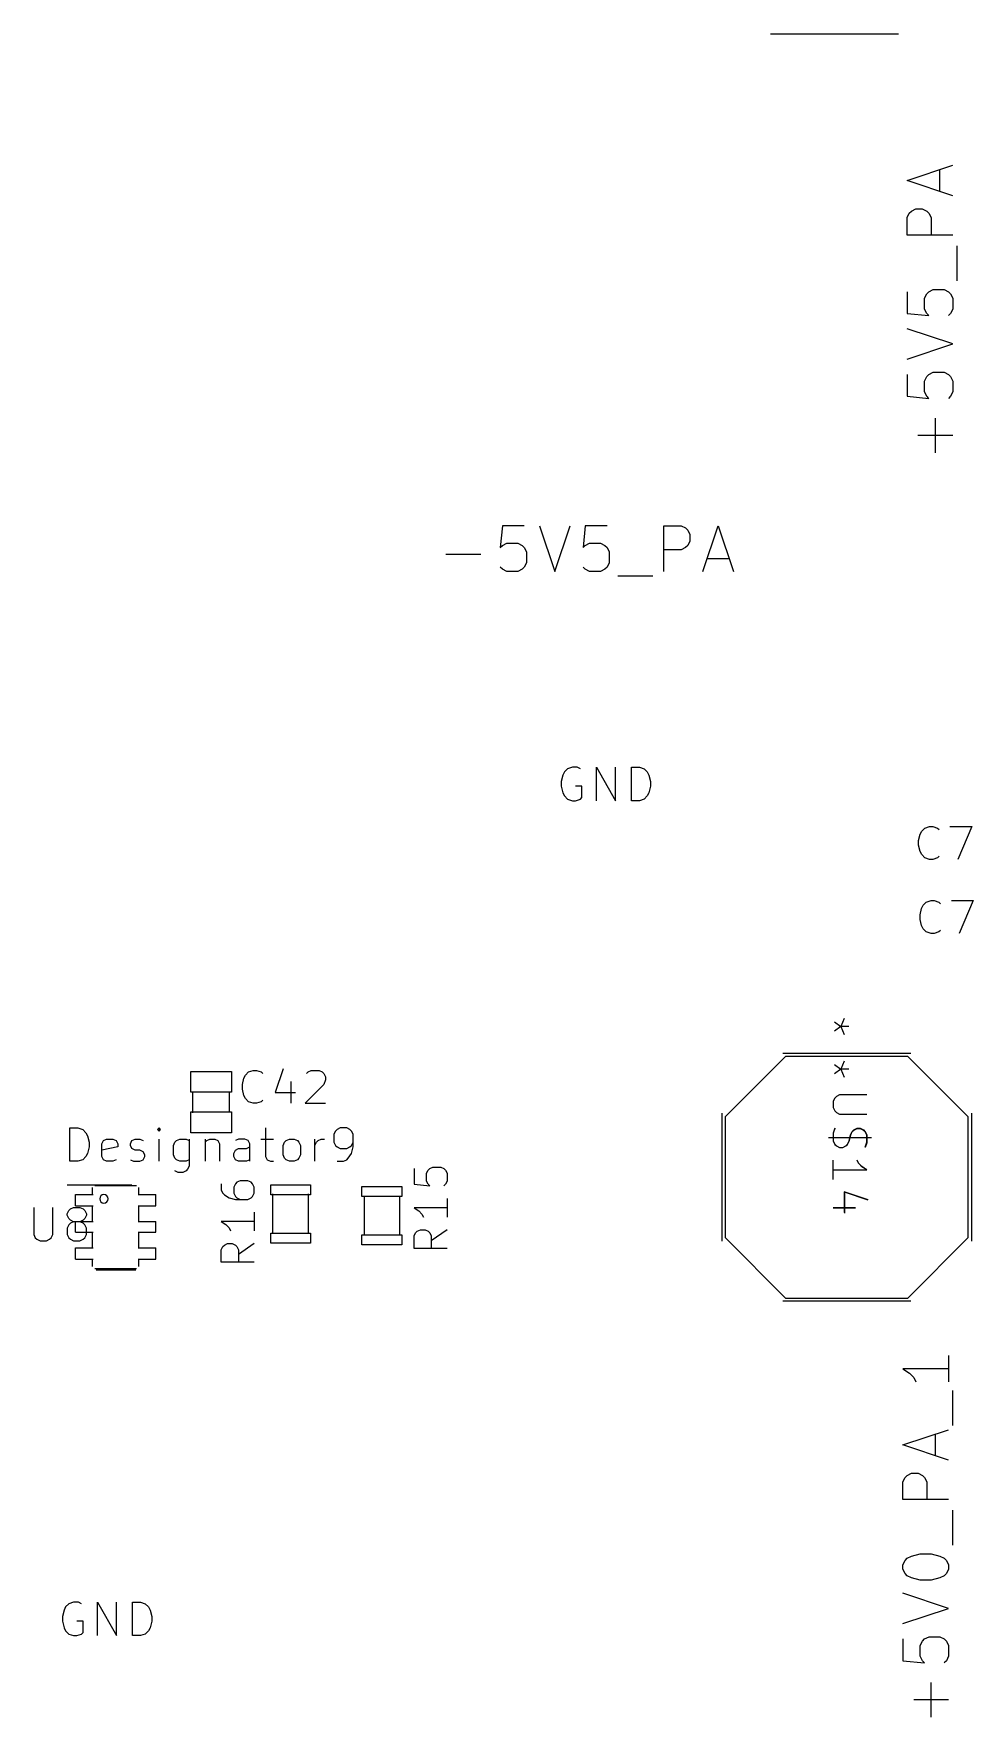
# Model space of a CAD drawing. Header units: millimetres. Extents: x 0 to 280, y -704 to 300.
# Drawn here: x 69.1 to 102.7, y 163.2 to 223.4 of the extents above; entities that cross this region are included whole.
import ezdxf

# ---------------------------------------------------------------- set-up
doc = ezdxf.new("R2010")
doc.units = ezdxf.units.MM
doc.layers.add('F.Fab', color=9, linetype='CONTINUOUS', true_color=0xafafaf)
doc.layers.add('F.Silkscreen', color=41, linetype='CONTINUOUS', true_color=0xf2eda1)

msp = doc.modelspace()

# ---------------------------------------------------------------- linework, layer by layer
at = {"layer": 'F.Fab', "linetype": 'CONTINUOUS'}
for p, q in [((100.306657, 218.169712), (101.942417, 218.714965)), ((101.475057, 217.780245), (101.475057, 218.559178)), ((101.942417, 217.624458), (100.306657, 218.169712)), ((100.306657, 216.845525), (100.38455, 217.001312)), ((100.306657, 216.222378), (100.306657, 216.845525)), ((100.38455, 217.001312), (100.462444, 217.079205)), ((100.462444, 217.079205), (100.61823, 217.157098)), ((100.61823, 217.157098), (100.85191, 217.157098)), ((100.85191, 217.157098), (101.007697, 217.079205)), ((101.007697, 217.079205), (101.08559, 217.001312)), ((101.08559, 217.001312), (101.163484, 216.845525)), ((101.163484, 216.845525), (101.163484, 216.222378)), ((101.942417, 216.222378), (100.306657, 216.222378)), ((102.098204, 214.586619), (102.098204, 215.832912)), ((101.08559, 214.197152), (101.241377, 214.275045)), ((101.241377, 214.275045), (101.630844, 214.275045)), ((101.630844, 214.275045), (101.78663, 214.197152)), ((100.306657, 214.197152), (100.306657, 213.418218)), ((100.929804, 213.963472), (101.007697, 214.119258)), ((100.929804, 213.574005), (100.929804, 213.963472)), ((101.007697, 214.119258), (101.08559, 214.197152)), ((101.78663, 214.197152), (101.864524, 214.119258)), ((101.864524, 214.119258), (101.942417, 213.963472)), ((101.942417, 213.963472), (101.942417, 213.574005)), ((100.306657, 213.418218), (101.08559, 213.340325)), ((101.007697, 213.418218), (100.929804, 213.574005)), ((101.08559, 213.340325), (101.007697, 213.418218)), ((101.864524, 213.418218), (101.78663, 213.340325)), ((101.942417, 213.574005), (101.864524, 213.418218)), ((101.942417, 212.327712), (100.306657, 212.872965)), ((100.306657, 211.782458), (101.942417, 212.327712)), ((101.08559, 211.237205), (101.241377, 211.315098)), ((101.241377, 211.315098), (101.630844, 211.315098)), ((101.630844, 211.315098), (101.78663, 211.237205)), ((100.306657, 211.237205), (100.306657, 210.458271)), ((100.929804, 211.003525), (101.007697, 211.159311)), ((100.929804, 210.614058), (100.929804, 211.003525)), ((101.007697, 211.159311), (101.08559, 211.237205)), ((101.78663, 211.237205), (101.864524, 211.159311)), ((101.864524, 211.159311), (101.942417, 211.003525)), ((101.942417, 211.003525), (101.942417, 210.614058)), ((100.306657, 210.458271), (101.08559, 210.380378)), ((101.007697, 210.458271), (100.929804, 210.614058)), ((101.08559, 210.380378), (101.007697, 210.458271)), ((101.864524, 210.458271), (101.78663, 210.380378)), ((101.942417, 210.614058), (101.864524, 210.458271)), ((101.31927, 208.433044), (101.31927, 209.679338)), ((101.942417, 209.056191), (100.696124, 209.056191)), ((85.843941, 205.829503), (85.766048, 205.05057)), ((86.622875, 205.829503), (85.843941, 205.829503)), ((87.168128, 205.829503), (87.713382, 204.193743)), ((87.713382, 204.193743), (88.258635, 205.829503)), ((88.803888, 205.829503), (88.725995, 205.05057)), ((89.582822, 205.829503), (88.803888, 205.829503)), ((91.608048, 204.193743), (91.608048, 205.829503)), ((91.608048, 205.829503), (92.231195, 205.829503)), ((92.231195, 205.829503), (92.386982, 205.75161)), ((92.386982, 205.75161), (92.464875, 205.673717)), ((92.464875, 205.673717), (92.542768, 205.51793)), ((92.542768, 205.28425), (92.464875, 205.128463)), ((92.542768, 205.51793), (92.542768, 205.28425)), ((93.010128, 204.193743), (93.555382, 205.829503)), ((93.555382, 205.829503), (94.100635, 204.193743)), ((83.818714, 204.81689), (85.065008, 204.81689)), ((85.766048, 205.05057), (85.843941, 205.128463)), ((85.843941, 205.128463), (85.999728, 205.206357)), ((85.999728, 205.206357), (86.389195, 205.206357)), ((86.389195, 205.206357), (86.544981, 205.128463)), ((86.544981, 205.128463), (86.622875, 205.05057)), ((86.622875, 205.05057), (86.700768, 204.894783)), ((86.700768, 204.894783), (86.700768, 204.505317)), ((88.725995, 205.05057), (88.803888, 205.128463)), ((88.803888, 205.128463), (88.959675, 205.206357)), ((88.959675, 205.206357), (89.349142, 205.206357)), ((89.349142, 205.206357), (89.504928, 205.128463)), ((89.504928, 205.128463), (89.582822, 205.05057)), ((89.582822, 205.05057), (89.660715, 204.894783)), ((89.660715, 204.894783), (89.660715, 204.505317)), ((92.231195, 204.972677), (91.608048, 204.972677)), ((92.386982, 205.05057), (92.231195, 204.972677)), ((92.464875, 205.128463), (92.386982, 205.05057)), ((93.165915, 204.661103), (93.944848, 204.661103)), ((85.843941, 204.271637), (85.766048, 204.34953)), ((85.999728, 204.193743), (85.843941, 204.271637)), ((86.389195, 204.193743), (85.999728, 204.193743)), ((86.544981, 204.271637), (86.389195, 204.193743)), ((86.622875, 204.34953), (86.544981, 204.271637)), ((86.700768, 204.505317), (86.622875, 204.34953)), ((88.803888, 204.271637), (88.725995, 204.34953)), ((88.959675, 204.193743), (88.803888, 204.271637)), ((89.349142, 204.193743), (88.959675, 204.193743)), ((89.504928, 204.271637), (89.349142, 204.193743)), ((89.582822, 204.34953), (89.504928, 204.271637)), ((89.660715, 204.505317), (89.582822, 204.34953)), ((89.972289, 204.037957), (91.218582, 204.037957)), ((88.003182, 196.913013), (87.94623, 196.685204)), ((88.060135, 197.026918), (88.003182, 196.913013)), ((88.17404, 197.140823), (88.060135, 197.026918)), ((88.344897, 197.197775), (88.17404, 197.140823)), ((88.515754, 197.197775), (88.344897, 197.197775)), ((88.629659, 197.140823), (88.515754, 197.197775)), ((89.199182, 196.001775), (89.199182, 197.197775)), ((89.199182, 197.197775), (89.882611, 196.001775)), ((89.882611, 196.001775), (89.882611, 197.197775)), ((90.452134, 196.001775), (90.452134, 197.197775)), ((90.452134, 197.197775), (90.736896, 197.197775)), ((90.736896, 197.197775), (90.907753, 197.140823)), ((90.907753, 197.140823), (91.021658, 197.026918)), ((91.021658, 197.026918), (91.078611, 196.913013)), ((91.078611, 196.913013), (91.135563, 196.685204)), ((87.94623, 196.685204), (87.94623, 196.514347)), ((87.94623, 196.514347), (88.003182, 196.286537)), ((88.003182, 196.286537), (88.060135, 196.172632)), ((88.686611, 196.514347), (88.458801, 196.514347)), ((88.686611, 196.11568), (88.686611, 196.514347)), ((91.078611, 196.286537), (91.021658, 196.172632)), ((91.135563, 196.514347), (91.078611, 196.286537)), ((91.135563, 196.685204), (91.135563, 196.514347)), ((88.060135, 196.172632), (88.17404, 196.058728)), ((88.17404, 196.058728), (88.344897, 196.001775)), ((88.344897, 196.001775), (88.458801, 196.001775)), ((88.458801, 196.001775), (88.629659, 196.058728)), ((88.629659, 196.058728), (88.686611, 196.11568)), ((90.736896, 196.001775), (90.452134, 196.001775)), ((90.907753, 196.058728), (90.736896, 196.001775)), ((91.021658, 196.172632), (90.907753, 196.058728)), ((95.9656, 186.858), (93.8066, 184.699)), ((100.3344, 186.858), (95.9656, 186.858)), ((98.053318, 186.688126), (97.939623, 186.403888)), ((98.053318, 186.688126), (97.939623, 186.403888)), ((102.4934, 184.699), (100.3344, 186.858)), ((74.7038, 185.5756), (74.7038, 186.3257)), ((74.7038, 186.3257), (76.1539, 186.3257)), ((76.1539, 186.3257), (76.1539, 185.5756)), ((97.712232, 186.57443), (97.939623, 186.403888)), ((97.712232, 186.57443), (97.939623, 186.403888)), ((97.939623, 186.403888), (97.712232, 186.233345)), ((97.939623, 186.403888), (97.712232, 186.233345)), ((98.223861, 186.403888), (97.939623, 186.403888)), ((97.939623, 186.403888), (98.053318, 186.119649)), ((98.223861, 186.403888), (97.939623, 186.403888)), ((97.939623, 186.403888), (98.053318, 186.119649)), ((76.1539, 185.5756), (74.7038, 185.5756)), ((74.77, 184.839), (74.77, 185.601)), ((76.09, 184.864), (76.09, 185.601)), ((97.778756, 185.425383), (97.721909, 185.368535)), ((97.779513, 185.427085), (97.722448, 185.370019)), ((97.892451, 185.48223), (97.778756, 185.425383)), ((97.893644, 185.48415), (97.779513, 185.427085)), ((98.858861, 185.48223), (97.892451, 185.48223)), ((98.863754, 185.48415), (97.893644, 185.48415)), ((74.7038, 184.1278), (74.7038, 184.8779)), ((74.7038, 184.8779), (76.1539, 184.8779)), ((76.1539, 184.8779), (76.1539, 184.1278)), ((97.721909, 185.368535), (97.665061, 185.25484)), ((97.665061, 185.25484), (97.665061, 185.027449)), ((97.665061, 185.027449), (97.721909, 184.913754)), ((97.722448, 185.370019), (97.665382, 185.255889)), ((97.665382, 185.255889), (97.665382, 185.027627)), ((97.665382, 185.027627), (97.722448, 184.913497)), ((97.721909, 184.913754), (97.778756, 184.856907)), ((97.722448, 184.913497), (97.779513, 184.856431)), ((97.778756, 184.856907), (97.892451, 184.800059)), ((97.779513, 184.856431), (97.893644, 184.799366)), ((97.892451, 184.800059), (98.858861, 184.800059)), ((97.893644, 184.799366), (98.863754, 184.799366)), ((93.8066, 184.699), (93.8066, 180.381)), ((97.721909, 184.28843), (97.665061, 184.117887)), ((97.722448, 184.285778), (97.665382, 184.114582)), ((98.290385, 184.06104), (98.347232, 184.174735)), ((98.347232, 184.174735), (98.40408, 184.231582)), ((98.350166, 184.171648), (98.407232, 184.228713)), ((98.40408, 184.231582), (98.517775, 184.28843)), ((98.407232, 184.228713), (98.521362, 184.285778)), ((98.517775, 184.28843), (98.63147, 184.28843)), ((98.521362, 184.285778), (98.635493, 184.285778)), ((98.63147, 184.28843), (98.745166, 184.231582)), ((98.635493, 184.285778), (98.749624, 184.228713)), ((98.745166, 184.231582), (98.802013, 184.174735)), ((98.749624, 184.228713), (98.806689, 184.171648)), ((98.802013, 184.174735), (98.858861, 184.06104)), ((102.4934, 180.381), (102.4934, 184.699)), ((76.1539, 184.1278), (74.7038, 184.1278)), ((99.03495, 183.943386), (97.494186, 183.943386)), ((99.029404, 183.947344), (97.494518, 183.947344)), ((97.665061, 184.117887), (97.665061, 183.833649)), ((97.665061, 183.833649), (97.721909, 183.719954)), ((97.665382, 184.114582), (97.665382, 183.829256)), ((97.665382, 183.829256), (97.722448, 183.715125)), ((97.721909, 183.719954), (97.778756, 183.663106)), ((97.722448, 183.715125), (97.779513, 183.65806)), ((97.778756, 183.663106), (97.892451, 183.606259)), ((97.779513, 183.65806), (97.893644, 183.600994)), ((97.892451, 183.606259), (98.006147, 183.606259)), ((97.893644, 183.600994), (98.007774, 183.600994)), ((98.006147, 183.606259), (98.119842, 183.663106)), ((98.007774, 183.600994), (98.121905, 183.65806)), ((98.119842, 183.663106), (98.176689, 183.719954)), ((98.121905, 183.65806), (98.17897, 183.715125)), ((98.176689, 183.719954), (98.233537, 183.833649)), ((98.17897, 183.715125), (98.236036, 183.829256)), ((98.233537, 183.833649), (98.290385, 184.06104)), ((98.236036, 183.829256), (98.293101, 184.057517)), ((98.293101, 184.057517), (98.350166, 184.171648)), ((98.858861, 183.776801), (98.802013, 183.606259)), ((98.806689, 184.171648), (98.863754, 184.057517)), ((98.863754, 183.77219), (98.806689, 183.600994)), ((98.858861, 184.06104), (98.858861, 183.776801)), ((98.863754, 184.057517), (98.863754, 183.77219)), ((97.665061, 182.469307), (97.665061, 183.151478)), ((97.665382, 182.459687), (97.665382, 183.144471)), ((98.574623, 183.037783), (98.517775, 183.151478)), ((98.578428, 183.030341), (98.521362, 183.144471)), ((98.688318, 182.924088), (98.574623, 183.037783)), ((98.692558, 182.91621), (98.578428, 183.030341)), ((97.665061, 182.810392), (98.858861, 182.810392)), ((97.665382, 182.802079), (98.863754, 182.802079)), ((98.858861, 182.810392), (98.688318, 182.924088)), ((98.863754, 182.802079), (98.692558, 182.91621)), ((70.5822, 181.9184), (71.1918, 181.9184)), ((70.5822, 181.512), (70.5822, 181.9184)), ((71.1918, 181.9184), (71.1918, 182.1724)), ((71.1918, 181.9184), (71.2172, 181.9184)), ((71.268, 182.2486), (72.7666, 182.2486)), ((72.8174, 181.9184), (72.8428, 181.9184)), ((72.8428, 181.9184), (72.8428, 182.1724)), ((72.8428, 181.9184), (73.4524, 181.9184)), ((73.4524, 181.512), (73.4524, 181.9184)), ((77.5588, 181.9158), (77.5588, 182.2714)), ((77.5588, 182.2714), (78.9812, 182.2714)), ((78.9812, 181.9158), (77.5588, 181.9158)), ((77.635, 180.5188), (77.635, 181.9412)), ((78.905, 180.5188), (78.905, 181.9412)), ((78.9812, 182.2714), (78.9812, 181.9158)), ((80.8188, 181.8558), (80.8188, 182.2114)), ((80.8188, 182.2114), (82.2412, 182.2114)), ((82.2412, 181.8558), (80.8188, 181.8558)), ((80.895, 181.8812), (80.895, 180.4588)), ((82.165, 181.8812), (82.165, 180.4588)), ((82.2412, 182.2114), (82.2412, 181.8558)), ((98.915709, 181.730288), (98.062994, 182.014526)), ((98.062994, 182.014526), (98.062994, 181.275507)), ((98.92082, 181.717838), (98.06484, 182.003164)), ((98.06484, 182.003164), (98.06484, 181.261315)), ((69.085849, 181.463754), (69.085849, 180.493644)), ((69.770633, 180.493644), (69.770633, 181.463754)), ((70.284221, 181.235493), (70.341286, 181.349624)), ((70.284221, 181.178428), (70.284221, 181.235493)), ((70.341286, 181.064297), (70.284221, 181.178428)), ((70.341286, 181.349624), (70.398352, 181.406689)), ((70.398352, 181.406689), (70.512482, 181.463754)), ((70.512482, 181.463754), (70.740744, 181.463754)), ((70.5822, 181.512), (71.1918, 181.512)), ((70.740744, 181.463754), (70.854874, 181.406689)), ((70.854874, 181.406689), (70.91194, 181.349624)), ((70.91194, 181.349624), (70.969005, 181.235493)), ((70.969005, 181.178428), (70.91194, 181.064297)), ((70.969005, 181.235493), (70.969005, 181.178428)), ((71.1918, 181.512), (71.2172, 181.512)), ((71.1918, 180.9532), (71.1918, 181.512)), ((72.8174, 181.512), (72.8428, 181.512)), ((72.8428, 181.512), (73.4524, 181.512)), ((72.8428, 180.9532), (72.8428, 181.512)), ((98.460928, 181.44605), (97.665061, 181.44605)), ((98.464297, 181.432511), (97.665382, 181.432511)), ((70.341286, 180.836036), (70.284221, 180.721905)), ((70.284221, 180.721905), (70.284221, 180.493644)), ((70.398352, 181.007232), (70.341286, 181.064297)), ((70.398352, 180.893101), (70.341286, 180.836036)), ((70.512482, 180.950166), (70.398352, 181.007232)), ((70.512482, 180.950166), (70.398352, 180.893101)), ((70.740744, 180.950166), (70.512482, 180.950166)), ((70.5822, 180.9532), (71.1918, 180.9532)), ((70.5822, 180.5722), (70.5822, 180.9532)), ((70.5822, 180.5722), (71.1918, 180.5722)), ((70.854874, 181.007232), (70.740744, 180.950166)), ((70.854874, 180.893101), (70.740744, 180.950166)), ((70.91194, 181.064297), (70.854874, 181.007232)), ((70.91194, 180.836036), (70.854874, 180.893101)), ((70.969005, 180.721905), (70.91194, 180.836036)), ((70.969005, 180.493644), (70.969005, 180.721905)), ((71.1918, 180.9532), (71.2172, 180.9532)), ((71.1918, 180.5722), (71.2172, 180.5722)), ((71.1918, 180.0134), (71.1918, 180.5722)), ((72.8174, 180.9532), (72.8428, 180.9532)), ((72.8174, 180.5722), (72.8428, 180.5722)), ((72.8428, 180.9532), (73.4524, 180.9532)), ((72.8428, 180.5722), (73.4524, 180.5722)), ((72.8428, 180.0134), (72.8428, 180.5722)), ((73.4524, 180.5722), (73.4524, 180.9532)), ((69.085849, 180.493644), (69.142915, 180.379513)), ((69.142915, 180.379513), (69.19998, 180.322448)), ((69.19998, 180.322448), (69.314111, 180.265382)), ((69.314111, 180.265382), (69.542372, 180.265382)), ((69.542372, 180.265382), (69.656503, 180.322448)), ((69.656503, 180.322448), (69.713568, 180.379513)), ((69.713568, 180.379513), (69.770633, 180.493644)), ((70.284221, 180.493644), (70.341286, 180.379513)), ((70.341286, 180.379513), (70.398352, 180.322448)), ((70.398352, 180.322448), (70.512482, 180.265382)), ((70.512482, 180.265382), (70.740744, 180.265382)), ((70.5822, 180.0134), (71.1918, 180.0134)), ((70.5822, 179.607), (70.5822, 180.0134)), ((70.740744, 180.265382), (70.854874, 180.322448)), ((70.854874, 180.322448), (70.91194, 180.379513)), ((70.91194, 180.379513), (70.969005, 180.493644)), ((71.1918, 180.0134), (71.2172, 180.0134)), ((72.8174, 180.0134), (72.8428, 180.0134)), ((72.8428, 180.0134), (73.4524, 180.0134)), ((73.4524, 179.607), (73.4524, 180.0134)), ((77.5588, 180.1886), (77.5588, 180.5442)), ((77.5588, 180.5442), (78.9812, 180.5442)), ((78.9812, 180.1886), (77.5588, 180.1886)), ((78.9812, 180.5442), (78.9812, 180.1886)), ((80.8188, 180.1286), (80.8188, 180.4842)), ((80.8188, 180.4842), (82.2412, 180.4842)), ((82.2412, 180.1286), (80.8188, 180.1286)), ((82.2412, 180.4842), (82.2412, 180.1286)), ((93.8066, 180.381), (95.9656, 178.222)), ((100.3344, 178.222), (102.4934, 180.381)), ((70.5822, 179.607), (71.1918, 179.607)), ((71.1918, 179.607), (71.2172, 179.607)), ((71.1918, 179.353), (71.1918, 179.607)), ((72.8174, 179.607), (72.8428, 179.607)), ((72.8428, 179.607), (73.4524, 179.607)), ((72.8428, 179.353), (72.8428, 179.607)), ((71.268, 179.2768), (72.7666, 179.2768)), ((95.9656, 178.222), (100.3344, 178.222)), ((101.792417, 176.163338), (101.792417, 175.228618)), ((101.792417, 175.695978), (100.156657, 175.695978)), ((100.156657, 175.695978), (100.390337, 175.540191)), ((100.390337, 175.540191), (100.546124, 175.384405)), ((100.546124, 175.384405), (100.624017, 175.228618)), ((101.948204, 173.670752), (101.948204, 174.917045)), ((100.156657, 172.969712), (101.792417, 173.514965)), ((101.325057, 172.580245), (101.325057, 173.359178)), ((101.792417, 172.424458), (100.156657, 172.969712)), ((100.156657, 171.645525), (100.23455, 171.801312)), ((100.156657, 171.022378), (100.156657, 171.645525)), ((100.23455, 171.801312), (100.312444, 171.879205)), ((100.312444, 171.879205), (100.46823, 171.957098)), ((100.46823, 171.957098), (100.70191, 171.957098)), ((100.70191, 171.957098), (100.857697, 171.879205)), ((100.857697, 171.879205), (100.93559, 171.801312)), ((100.93559, 171.801312), (101.013484, 171.645525)), ((101.013484, 171.645525), (101.013484, 171.022378)), ((101.792417, 171.022378), (100.156657, 171.022378)), ((101.948204, 169.386619), (101.948204, 170.632912)), ((100.156657, 168.685578), (100.23455, 168.841365)), ((100.156657, 168.529792), (100.156657, 168.685578)), ((100.23455, 168.374005), (100.156657, 168.529792)), ((100.23455, 168.841365), (100.312444, 168.919258)), ((100.312444, 168.919258), (100.46823, 168.997152)), ((100.46823, 168.997152), (100.779804, 169.075045)), ((100.779804, 169.075045), (101.16927, 169.075045)), ((101.16927, 169.075045), (101.480844, 168.997152)), ((101.480844, 168.997152), (101.63663, 168.919258)), ((101.63663, 168.919258), (101.714524, 168.841365)), ((101.714524, 168.841365), (101.792417, 168.685578)), ((101.792417, 168.529792), (101.714524, 168.374005)), ((101.792417, 168.685578), (101.792417, 168.529792)), ((100.312444, 168.296112), (100.23455, 168.374005)), ((100.46823, 168.218218), (100.312444, 168.296112)), ((100.779804, 168.140325), (100.46823, 168.218218)), ((101.16927, 168.140325), (100.779804, 168.140325)), ((101.480844, 168.218218), (101.16927, 168.140325)), ((101.63663, 168.296112), (101.480844, 168.218218)), ((101.714524, 168.374005), (101.63663, 168.296112)), ((70.513103, 167.348455), (70.342246, 167.291503)), ((70.68396, 167.348455), (70.513103, 167.348455)), ((70.797865, 167.291503), (70.68396, 167.348455)), ((71.367388, 166.152455), (71.367388, 167.348455)), ((71.367388, 167.348455), (72.050817, 166.152455)), ((72.050817, 166.152455), (72.050817, 167.348455)), ((72.62034, 166.152455), (72.62034, 167.348455)), ((72.62034, 167.348455), (72.905102, 167.348455)), ((72.905102, 167.348455), (73.075959, 167.291503)), ((101.792417, 167.127712), (100.156657, 167.672965)), ((70.171388, 167.063693), (70.114436, 166.835884)), ((70.114436, 166.835884), (70.114436, 166.665027)), ((70.228341, 167.177598), (70.171388, 167.063693)), ((70.342246, 167.291503), (70.228341, 167.177598)), ((73.075959, 167.291503), (73.189864, 167.177598)), ((73.189864, 167.177598), (73.246817, 167.063693)), ((73.246817, 167.063693), (73.303769, 166.835884)), ((73.303769, 166.835884), (73.303769, 166.665027)), ((100.156657, 166.582458), (101.792417, 167.127712)), ((70.114436, 166.665027), (70.171388, 166.437217)), ((70.171388, 166.437217), (70.228341, 166.323312)), ((70.228341, 166.323312), (70.342246, 166.209408)), ((70.342246, 166.209408), (70.513103, 166.152455)), ((70.513103, 166.152455), (70.627007, 166.152455)), ((70.854817, 166.665027), (70.627007, 166.665027)), ((70.627007, 166.152455), (70.797865, 166.209408)), ((70.797865, 166.209408), (70.854817, 166.26636)), ((70.854817, 166.26636), (70.854817, 166.665027)), ((72.905102, 166.152455), (72.62034, 166.152455)), ((73.075959, 166.209408), (72.905102, 166.152455)), ((73.189864, 166.323312), (73.075959, 166.209408)), ((73.246817, 166.437217), (73.189864, 166.323312)), ((73.303769, 166.665027), (73.246817, 166.437217)), ((100.156657, 166.037205), (100.156657, 165.258271)), ((100.779804, 165.803525), (100.857697, 165.959311)), ((100.779804, 165.414058), (100.779804, 165.803525)), ((100.857697, 165.959311), (100.93559, 166.037205)), ((100.93559, 166.037205), (101.091377, 166.115098)), ((101.091377, 166.115098), (101.480844, 166.115098)), ((101.480844, 166.115098), (101.63663, 166.037205)), ((101.63663, 166.037205), (101.714524, 165.959311)), ((101.714524, 165.959311), (101.792417, 165.803525)), ((101.792417, 165.803525), (101.792417, 165.414058)), ((100.156657, 165.258271), (100.93559, 165.180378)), ((100.857697, 165.258271), (100.779804, 165.414058)), ((100.93559, 165.180378), (100.857697, 165.258271)), ((101.714524, 165.258271), (101.63663, 165.180378)), ((101.792417, 165.414058), (101.714524, 165.258271)), ((101.16927, 163.233044), (101.16927, 164.479338)), ((101.792417, 163.856191), (100.546124, 163.856191))]:
    msp.add_line(p, q, dxfattribs=at)
at = {"layer": 'F.Fab'}
for start, end in [(0, 180), (-180, 0)]:
    msp.add_arc((71.5982, 181.766), 0.1524, start, end, dxfattribs=at)
at = {"layer": 'F.Silkscreen', "linetype": 'CONTINUOUS'}
for p, q in [((95.424, 223.4204), (99.996, 223.4204)), ((100.832644, 194.912297), (100.944695, 195.024347)), ((100.944695, 195.024347), (101.11277, 195.080372)), ((101.11277, 195.080372), (101.22482, 195.080372)), ((101.22482, 195.080372), (101.392896, 195.024347)), ((101.392896, 195.024347), (101.448921, 194.968322)), ((101.841097, 195.080372), (102.625449, 195.080372)), ((102.625449, 195.080372), (102.121223, 193.903844)), ((100.720594, 194.576146), (100.776619, 194.800247)), ((100.720594, 194.408071), (100.720594, 194.576146)), ((100.776619, 194.18397), (100.720594, 194.408071)), ((100.776619, 194.800247), (100.832644, 194.912297)), ((100.832644, 194.07192), (100.776619, 194.18397)), ((100.944695, 193.95987), (100.832644, 194.07192)), ((101.11277, 193.903844), (100.944695, 193.95987)), ((101.22482, 193.903844), (101.11277, 193.903844)), ((101.392896, 193.95987), (101.22482, 193.903844)), ((101.448921, 194.015895), (101.392896, 193.95987)), ((100.770594, 191.926146), (100.826619, 192.150247)), ((100.826619, 192.150247), (100.882644, 192.262297)), ((100.882644, 192.262297), (100.994695, 192.374347)), ((100.994695, 192.374347), (101.16277, 192.430372)), ((101.16277, 192.430372), (101.27482, 192.430372)), ((101.27482, 192.430372), (101.442896, 192.374347)), ((101.442896, 192.374347), (101.498921, 192.318322)), ((101.891097, 192.430372), (102.675449, 192.430372)), ((102.675449, 192.430372), (102.171223, 191.253844)), ((100.770594, 191.758071), (100.770594, 191.926146)), ((100.826619, 191.53397), (100.770594, 191.758071)), ((100.882644, 191.42192), (100.826619, 191.53397)), ((100.994695, 191.30987), (100.882644, 191.42192)), ((101.16277, 191.253844), (100.994695, 191.30987)), ((101.27482, 191.253844), (101.16277, 191.253844)), ((101.442896, 191.30987), (101.27482, 191.253844)), ((101.498921, 191.365895), (101.442896, 191.30987)), ((97.712232, 188.09843), (97.939623, 187.927888)), ((97.712232, 188.09843), (97.939623, 187.927888)), ((97.939623, 187.927888), (97.712232, 187.757345)), ((97.939623, 187.927888), (97.712232, 187.757345)), ((98.053318, 188.212126), (97.939623, 187.927888)), ((98.053318, 188.212126), (97.939623, 187.927888)), ((98.223861, 187.927888), (97.939623, 187.927888)), ((97.939623, 187.927888), (98.053318, 187.643649)), ((98.223861, 187.927888), (97.939623, 187.927888)), ((97.939623, 187.927888), (98.053318, 187.643649)), ((100.436, 186.9596), (95.864, 186.9596)), ((76.545072, 185.854609), (76.601097, 186.07871)), ((76.601097, 186.07871), (76.657122, 186.19076)), ((76.657122, 186.19076), (76.769173, 186.30281)), ((76.769173, 186.30281), (76.937248, 186.358835)), ((76.937248, 186.358835), (77.049298, 186.358835)), ((77.049298, 186.358835), (77.217374, 186.30281)), ((77.217374, 186.30281), (77.273399, 186.246785)), ((78.001726, 186.414861), (77.7216, 185.574483)), ((78.842103, 186.246785), (78.898128, 186.30281)), ((78.898128, 186.30281), (79.010179, 186.358835)), ((79.010179, 186.358835), (79.290304, 186.358835)), ((79.290304, 186.358835), (79.402355, 186.30281)), ((79.402355, 186.30281), (79.45838, 186.246785)), ((79.45838, 186.246785), (79.514405, 186.134735)), ((79.514405, 186.022685), (79.45838, 185.854609)), ((79.514405, 186.134735), (79.514405, 186.022685)), ((76.545072, 185.686534), (76.545072, 185.854609)), ((76.601097, 185.462433), (76.545072, 185.686534)), ((76.657122, 185.350383), (76.601097, 185.462433)), ((77.7216, 185.574483), (78.449927, 185.574483)), ((78.281852, 185.966659), (78.281852, 185.182307)), ((79.45838, 185.854609), (78.786078, 185.182307)), ((76.769173, 185.238333), (76.657122, 185.350383)), ((76.937248, 185.182307), (76.769173, 185.238333)), ((77.049298, 185.182307), (76.937248, 185.182307)), ((77.217374, 185.238333), (77.049298, 185.182307)), ((77.273399, 185.294358), (77.217374, 185.238333)), ((78.786078, 185.182307), (79.514405, 185.182307)), ((93.6796, 184.826), (93.6796, 180.254)), ((102.6204, 180.254), (102.6204, 184.826)), ((70.383169, 183.109861), (70.383169, 184.303661)), ((70.383169, 184.303661), (70.667407, 184.303661)), ((70.667407, 184.303661), (70.83795, 184.246813)), ((70.83795, 184.246813), (70.951645, 184.133118)), ((73.566636, 184.303661), (73.509788, 184.246813)), ((73.509788, 184.246813), (73.566636, 184.189966)), ((73.623483, 184.246813), (73.566636, 184.303661)), ((73.566636, 184.303661), (73.566636, 184.189966)), ((73.566636, 184.189966), (73.623483, 184.246813)), ((77.375427, 184.303661), (77.375427, 183.280404)), ((79.876722, 184.189966), (79.819874, 184.07627)), ((79.933569, 184.246813), (79.876722, 184.189966)), ((80.047264, 184.303661), (79.933569, 184.246813)), ((80.274655, 184.303661), (80.047264, 184.303661)), ((80.38835, 184.246813), (80.274655, 184.303661)), ((80.445198, 184.189966), (80.38835, 184.246813)), ((80.502045, 184.07627), (80.445198, 184.189966)), ((70.951645, 184.133118), (71.008492, 184.019423)), ((71.008492, 184.019423), (71.06534, 183.792032)), ((71.06534, 183.621489), (71.008492, 183.394099)), ((71.06534, 183.792032), (71.06534, 183.621489)), ((71.520121, 183.735185), (71.576969, 183.84888)), ((71.520121, 183.280404), (71.520121, 183.735185)), ((72.088597, 183.621489), (71.520121, 183.507794)), ((71.576969, 183.84888), (71.690664, 183.905728)), ((71.690664, 183.905728), (71.918054, 183.905728)), ((71.918054, 183.905728), (72.03175, 183.84888)), ((72.03175, 183.84888), (72.088597, 183.735185)), ((72.088597, 183.735185), (72.088597, 183.621489)), ((72.543378, 183.735185), (72.600226, 183.84888)), ((72.543378, 183.678337), (72.543378, 183.735185)), ((72.600226, 183.564642), (72.543378, 183.678337)), ((72.600226, 183.84888), (72.713921, 183.905728)), ((72.713921, 183.905728), (72.884464, 183.905728)), ((72.884464, 183.905728), (72.998159, 183.84888)), ((73.566636, 183.109861), (73.566636, 183.905728)), ((74.078264, 183.678337), (74.135112, 183.792032)), ((74.078264, 183.337251), (74.078264, 183.678337)), ((74.135112, 183.792032), (74.191959, 183.84888)), ((74.191959, 183.84888), (74.305654, 183.905728)), ((74.305654, 183.905728), (74.533045, 183.905728)), ((74.533045, 183.905728), (74.64674, 183.84888)), ((74.64674, 183.905728), (74.64674, 182.939318)), ((75.215217, 183.905728), (75.215217, 183.109861)), ((75.215217, 183.792032), (75.272064, 183.84888)), ((75.272064, 183.84888), (75.385759, 183.905728)), ((75.385759, 183.905728), (75.556302, 183.905728)), ((75.556302, 183.905728), (75.669998, 183.84888)), ((75.669998, 183.84888), (75.726845, 183.735185)), ((75.726845, 183.735185), (75.726845, 183.109861)), ((76.409017, 183.905728), (76.295322, 183.84888)), ((76.636407, 183.905728), (76.409017, 183.905728)), ((76.750103, 183.84888), (76.636407, 183.905728)), ((76.693255, 183.564642), (76.80695, 183.621489)), ((76.80695, 183.735185), (76.750103, 183.84888)), ((76.80695, 183.109861), (76.80695, 183.735185)), ((77.204884, 183.905728), (77.659665, 183.905728)), ((78.00075, 183.678337), (78.057598, 183.792032)), ((78.00075, 183.337251), (78.00075, 183.678337)), ((78.057598, 183.792032), (78.114445, 183.84888)), ((78.114445, 183.84888), (78.22814, 183.905728)), ((78.22814, 183.905728), (78.398683, 183.905728)), ((78.398683, 183.905728), (78.512379, 183.84888)), ((78.512379, 183.84888), (78.569226, 183.792032)), ((78.569226, 183.792032), (78.626074, 183.678337)), ((78.626074, 183.678337), (78.626074, 183.337251)), ((79.137703, 183.109861), (79.137703, 183.905728)), ((79.137703, 183.678337), (79.19455, 183.792032)), ((79.19455, 183.792032), (79.251398, 183.84888)), ((79.251398, 183.84888), (79.365093, 183.905728)), ((79.365093, 183.905728), (79.478788, 183.905728)), ((79.819874, 184.07627), (79.819874, 183.792032)), ((79.819874, 183.792032), (79.876722, 183.678337)), ((79.876722, 183.678337), (79.933569, 183.621489)), ((79.933569, 183.621489), (80.047264, 183.564642)), ((80.274655, 183.564642), (80.38835, 183.621489)), ((80.38835, 183.621489), (80.445198, 183.678337)), ((80.445198, 183.678337), (80.502045, 183.792032)), ((80.445198, 183.394099), (80.502045, 183.621489)), ((80.502045, 183.621489), (80.502045, 184.07627)), ((70.667407, 183.109861), (70.383169, 183.109861)), ((70.83795, 183.166709), (70.667407, 183.109861)), ((70.951645, 183.280404), (70.83795, 183.166709)), ((71.008492, 183.394099), (70.951645, 183.280404)), ((71.576969, 183.166709), (71.520121, 183.280404)), ((71.690664, 183.109861), (71.576969, 183.166709)), ((71.918054, 183.109861), (71.690664, 183.109861)), ((72.03175, 183.166709), (71.918054, 183.109861)), ((72.543378, 183.166709), (72.657073, 183.109861)), ((72.713921, 183.507794), (72.600226, 183.564642)), ((72.657073, 183.109861), (72.884464, 183.109861)), ((72.884464, 183.507794), (72.713921, 183.507794)), ((72.998159, 183.450947), (72.884464, 183.507794)), ((72.884464, 183.109861), (72.998159, 183.166709)), ((73.055007, 183.337251), (72.998159, 183.450947)), ((72.998159, 183.166709), (73.055007, 183.280404)), ((73.055007, 183.280404), (73.055007, 183.337251)), ((74.135112, 183.223556), (74.078264, 183.337251)), ((74.191959, 183.166709), (74.135112, 183.223556)), ((74.305654, 183.109861), (74.191959, 183.166709)), ((74.533045, 183.109861), (74.305654, 183.109861)), ((74.64674, 183.166709), (74.533045, 183.109861)), ((76.238474, 183.394099), (76.295322, 183.507794)), ((76.238474, 183.280404), (76.238474, 183.394099)), ((76.295322, 183.166709), (76.238474, 183.280404)), ((76.295322, 183.507794), (76.409017, 183.564642)), ((76.409017, 183.109861), (76.295322, 183.166709)), ((76.409017, 183.564642), (76.693255, 183.564642)), ((76.693255, 183.109861), (76.409017, 183.109861)), ((76.80695, 183.166709), (76.693255, 183.109861)), ((77.375427, 183.280404), (77.432274, 183.166709)), ((77.432274, 183.166709), (77.545969, 183.109861)), ((77.545969, 183.109861), (77.659665, 183.109861)), ((78.057598, 183.223556), (78.00075, 183.337251)), ((78.114445, 183.166709), (78.057598, 183.223556)), ((78.22814, 183.109861), (78.114445, 183.166709)), ((78.398683, 183.109861), (78.22814, 183.109861)), ((78.512379, 183.166709), (78.398683, 183.109861)), ((78.569226, 183.223556), (78.512379, 183.166709)), ((78.626074, 183.337251), (78.569226, 183.223556)), ((79.933569, 183.109861), (80.16096, 183.109861)), ((80.047264, 183.564642), (80.274655, 183.564642)), ((80.16096, 183.109861), (80.274655, 183.166709)), ((80.274655, 183.166709), (80.331503, 183.223556)), ((80.331503, 183.223556), (80.445198, 183.394099)), ((74.248807, 182.711928), (74.135112, 182.768775)), ((74.41935, 182.711928), (74.248807, 182.711928)), ((74.533045, 182.768775), (74.41935, 182.711928)), ((74.589893, 182.825623), (74.533045, 182.768775)), ((74.64674, 182.939318), (74.589893, 182.825623)), ((76.463465, 182.414405), (76.351415, 182.35838)), ((76.743591, 182.414405), (76.463465, 182.414405)), ((76.855641, 182.35838), (76.743591, 182.414405)), ((82.684627, 182.848902), (82.684627, 182.28865)), ((83.132828, 182.680826), (83.188853, 182.792877)), ((83.132828, 182.400701), (83.132828, 182.680826)), ((83.188853, 182.28865), (83.132828, 182.400701)), ((83.188853, 182.792877), (83.244878, 182.848902)), ((83.244878, 182.848902), (83.356928, 182.904927)), ((83.356928, 182.904927), (83.637054, 182.904927)), ((83.637054, 182.904927), (83.749104, 182.848902)), ((83.749104, 182.848902), (83.80513, 182.792877)), ((83.80513, 182.792877), (83.861155, 182.680826)), ((83.861155, 182.400701), (83.80513, 182.28865)), ((83.861155, 182.680826), (83.861155, 182.400701)), ((70.2774, 182.274), (72.5888, 182.274)), ((75.791164, 182.302355), (75.791164, 182.078254)), ((75.791164, 182.078254), (75.847189, 181.966204)), ((75.847189, 181.966204), (75.903214, 181.910179)), ((75.903214, 181.910179), (76.071289, 181.798128)), ((76.071289, 181.798128), (76.29539, 181.742103)), ((76.29539, 182.302355), (76.239365, 182.190304)), ((76.239365, 182.190304), (76.239365, 181.966204)), ((76.239365, 181.966204), (76.29539, 181.854153)), ((76.351415, 182.35838), (76.29539, 182.302355)), ((76.29539, 181.854153), (76.351415, 181.798128)), ((76.351415, 181.798128), (76.463465, 181.742103)), ((76.743591, 181.742103), (76.855641, 181.798128)), ((76.911667, 182.302355), (76.855641, 182.35838)), ((76.855641, 181.798128), (76.911667, 181.854153)), ((76.967692, 182.190304), (76.911667, 182.302355)), ((76.911667, 181.854153), (76.967692, 181.966204)), ((76.967692, 181.966204), (76.967692, 182.190304)), ((82.684627, 182.28865), (83.244878, 182.232625)), ((83.244878, 182.232625), (83.188853, 182.28865)), ((83.80513, 182.28865), (83.749104, 182.232625)), ((83.861155, 181.784424), (83.861155, 181.112122)), ((76.29539, 181.742103), (76.743591, 181.742103)), ((76.967692, 181.293902), (76.967692, 180.6216)), ((83.861155, 181.448273), (82.684627, 181.448273)), ((82.684627, 181.448273), (82.852702, 181.336223)), ((82.852702, 181.336223), (82.964752, 181.224172)), ((82.964752, 181.224172), (83.020778, 181.112122)), ((76.967692, 180.957751), (75.791164, 180.957751)), ((75.791164, 180.957751), (75.959239, 180.845701)), ((75.959239, 180.845701), (76.071289, 180.73365)), ((76.071289, 180.73365), (76.127315, 180.6216)), ((82.740652, 180.551871), (82.796677, 180.607896)), ((82.796677, 180.607896), (82.908727, 180.663921)), ((82.908727, 180.663921), (83.076803, 180.663921)), ((83.076803, 180.663921), (83.188853, 180.607896)), ((83.188853, 180.607896), (83.244878, 180.551871)), ((83.861155, 180.663921), (83.300903, 180.271745)), ((75.791164, 179.949298), (75.847189, 180.061349)), ((75.847189, 180.061349), (75.903214, 180.117374)), ((75.903214, 180.117374), (76.015264, 180.173399)), ((76.015264, 180.173399), (76.18334, 180.173399)), ((76.18334, 180.173399), (76.29539, 180.117374)), ((76.29539, 180.117374), (76.351415, 180.061349)), ((76.351415, 180.061349), (76.40744, 179.949298)), ((76.967692, 180.173399), (76.40744, 179.781223)), ((82.684627, 180.43982), (82.740652, 180.551871)), ((82.684627, 179.991619), (82.684627, 180.43982)), ((83.861155, 179.991619), (82.684627, 179.991619)), ((83.244878, 180.551871), (83.300903, 180.43982)), ((83.300903, 180.43982), (83.300903, 179.991619)), ((75.791164, 179.501097), (75.791164, 179.949298)), ((76.967692, 179.501097), (75.791164, 179.501097)), ((76.40744, 179.949298), (76.40744, 179.501097)), ((71.3188, 179.226), (72.7412, 179.226)), ((95.864, 178.1204), (100.436, 178.1204))]:
    msp.add_line(p, q, dxfattribs=at)

doc.saveas('drawing.dxf')
